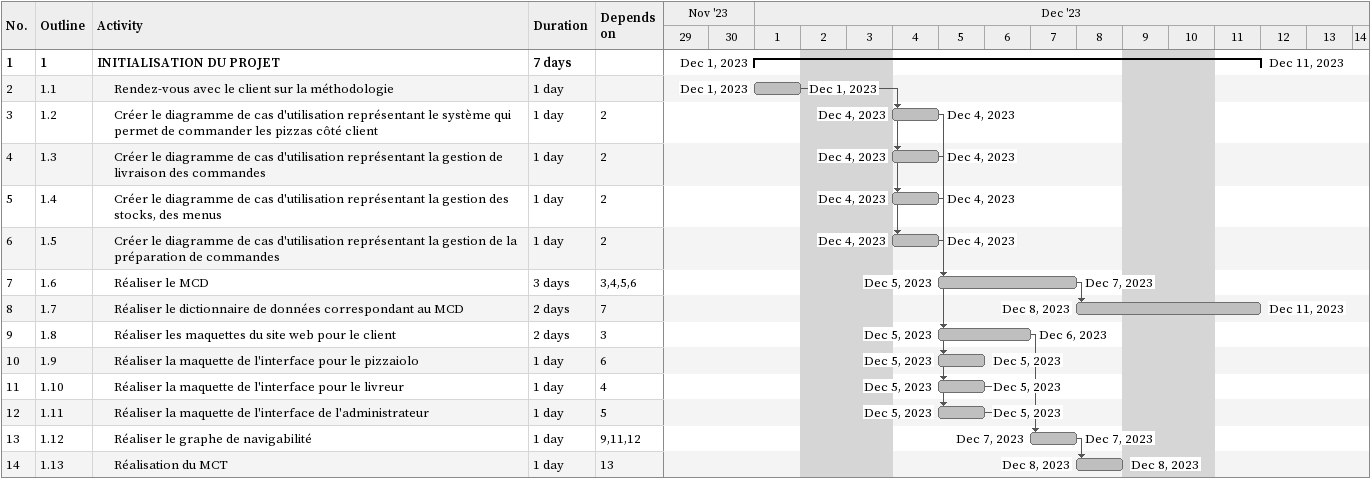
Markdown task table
| ID | WBS | Task | Duration | Start | Finish | Predecessors |
|---|---|---|---|---|---|---|
| 1 | 1 | **INITIALISATION DU PROJET** | 7d | 2023-12-01 | 2023-12-11 |  |
| 2 | 1.1 | Rendez-vous avec le client sur la méthodologie | 1d | 2023-12-01 | 2023-12-01 |  |
| 3 | 1.2 | Créer le diagramme de cas d'utilisation représentant le système qui permet de commander les pizzas côté client | 1d | 2023-12-04 | 2023-12-04 | 2 |
| 4 | 1.3 | Créer le diagramme de cas d'utilisation représentant la gestion de livraison des commandes | 1d | 2023-12-04 | 2023-12-04 | 2 |
| 5 | 1.4 | Créer le diagramme de cas d'utilisation représentant la gestion des stocks, des menus | 1d | 2023-12-04 | 2023-12-04 | 2 |
| 6 | 1.5 | Créer le diagramme de cas d'utilisation représentant la gestion de la préparation de commandes | 1d | 2023-12-04 | 2023-12-04 | 2 |
| 7 | 1.6 | Réaliser le MCD | 3d | 2023-12-05 | 2023-12-07 | 3, 4, 5, 6 |
| 8 | 1.7 | Réaliser le dictionnaire de données correspondant au MCD | 2d | 2023-12-08 | 2023-12-11 | 7 |
| 9 | 1.8 | Réaliser les maquettes du site web pour le client | 2d | 2023-12-05 | 2023-12-06 | 3 |
| 10 | 1.9 | Réaliser la maquette de l'interface pour le pizzaiolo | 1d | 2023-12-05 | 2023-12-05 | 6 |
| 11 | 1.10 | Réaliser la maquette de l'interface pour le livreur | 1d | 2023-12-05 | 2023-12-05 | 4 |
| 12 | 1.11 | Réaliser la maquette de l'interface de l'administrateur | 1d | 2023-12-05 | 2023-12-05 | 5 |
| 13 | 1.12 | Réaliser le graphe de navigabilité | 1d | 2023-12-07 | 2023-12-07 | 9, 11, 12 |
| 14 | 1.13 | Réalisation du MCT | 1d | 2023-12-08 | 2023-12-08 | 13 |
